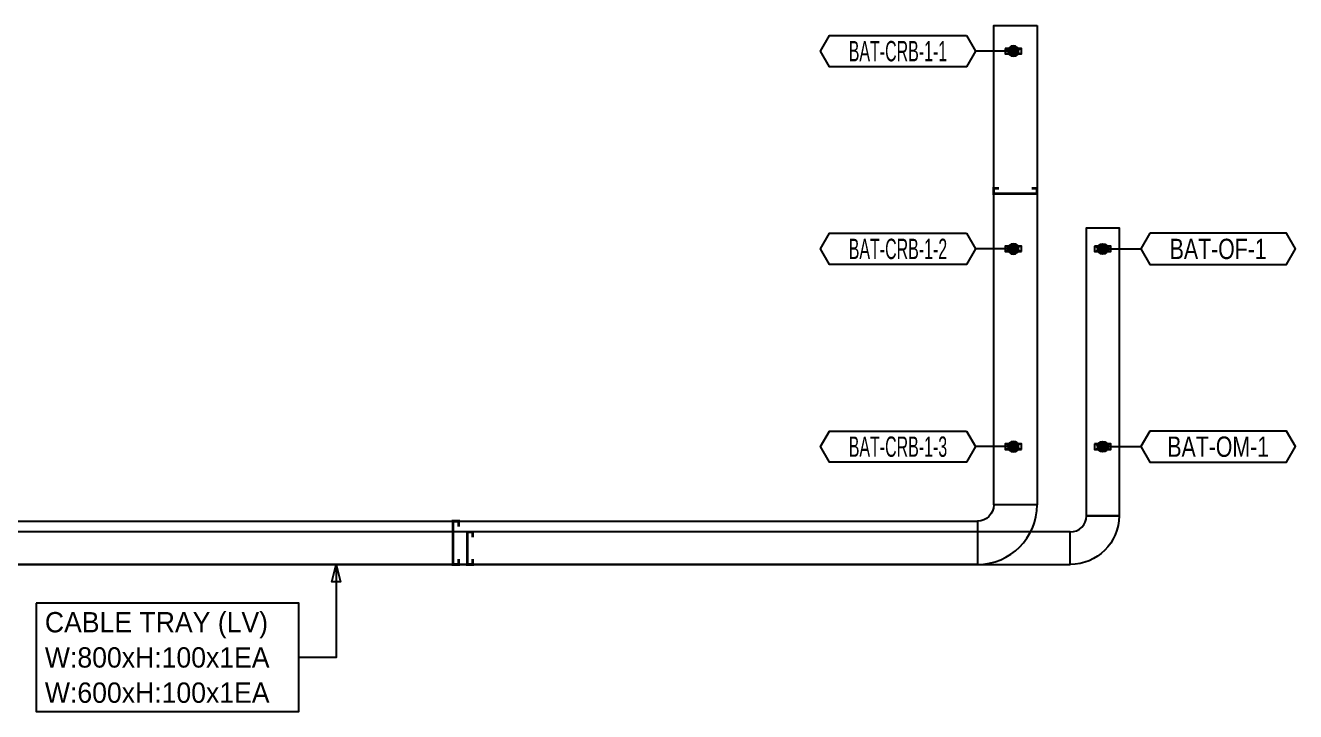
# Model space of a CAD drawing. Header units: millimetres. Extents: x 28900 to 374393, y -351975 to 838289.
# Drawn here: x 139755 to 163185, y -246210 to -233545 of the extents above; entities that cross this region are included whole.
import ezdxf
from ezdxf.enums import TextEntityAlignment as Align

# ---------------------------------------------------------------- set-up
doc = ezdxf.new("R2010")
doc.units = ezdxf.units.MM
doc.header["$LTSCALE"] = 150
for name, color, linetype in [('-----26 Electrical Cable Tray_HV_N', 30, 'Continuous'), ('-----26 Electrical Cable Tray_LV_UPSBAT', 11, 'Continuous'), ('-----99 Cable Schedule', 2, 'Continuous')]:
    doc.layers.add(name, color=color, linetype=linetype)
doc.styles.add('ELEC', font='Dotum.ttf')

# ---------------------------------------------------------------- blocks, each defined once
blk = doc.blocks.new('A$C9a0ab699')
h = blk.add_hatch(color=0)
edge = h.paths.add_edge_path()
edge.add_arc((64.00719340983778, 64.00719340983778), 64.0071934098378, 720.0000000000341, 1080.000000000034, ccw=False)
at = {"color": 0}
blk.add_circle((64.00719340983778, 64.00719340983778), 64.0071934098378, dxfattribs=at)

msp = doc.modelspace()

# ---------------------------------------------------------------- linework, layer by layer
at = {"layer": '-----26 Electrical Cable Tray_HV_N', "color": 1}
msp.add_lwpolyline([(145485.27742125, -243494.9836947937), (145565.27742125, -243814.9836947937), (145405.27742125, -243814.9836947937), (145485.27742125, -243494.9836947937), (145485.2769489053, -245209.9900298438), (144800.2960327584, -245209.9900298438)], dxfattribs=at)
msp.add_lwpolyline([(139954.2766306191, -244209.9900298438), (139954.2766306191, -246209.9900298438), (144800.2960327584, -246209.9900298438), (144800.2960327584, -244209.9900298438)], close=True, dxfattribs=at)
at = {"layer": '-----26 Electrical Cable Tray_LV_UPSBAT'}
for p, q in [((157828.5711642797, -234069.9862646324), (158128.5711642797, -233969.9862646324)), ((157828.5711642797, -233969.9862646324), (158128.5711642797, -234069.9862646324)), ((158128.5711642797, -237619.9862646324), (157828.5711642797, -237719.9862646324)), ((158128.5711642797, -237719.9862646324), (157828.5711642797, -237619.9862646324)), ((159478.5711642797, -237719.9862646324), (159778.5711642797, -237619.9862646324)), ((159478.5711642797, -237619.9862646324), (159778.5711642797, -237719.9862646324)), ((158128.5711642797, -241269.9862646324), (157828.5711642797, -241369.9862646324)), ((158128.5711642797, -241369.9862646324), (157828.5711642797, -241269.9862646324)), ((159478.5711642797, -241369.9862646324), (159778.5711642797, -241269.9862646324)), ((159478.5711642797, -241269.9862646324), (159778.5711642797, -241369.9862646324))]:
    msp.add_line(p, q, dxfattribs=at)
for points in [[(158416.9828882712, -233544.9869070953), (158416.9828882712, -242394.9836947937), (157616.9828882712, -242394.9836947937), (157616.9828882712, -233544.9869070953)], [(159328.5711642778, -242594.9836947937), (159328.5711642777, -237282.9753661459), (159928.5711642777, -237282.9753661459), (159928.5711642778, -242594.9836947937)], [(157316.9828882712, -243494.9836947937), (133653.5719542288, -243494.9836947937), (133653.5719542288, -242694.9836947937), (157316.9828882712, -242694.9836947937)], [(159028.5711642778, -242894.9836947937), (133453.5719542289, -242894.9836947937), (133453.5719542289, -243494.9836947937), (159028.5711642778, -243494.9836947937)]]:
    msp.add_lwpolyline(points, close=True, dxfattribs=at)
for points, elevation in [([(157828.5711642797, -233969.9862646324), (157828.5711642797, -234069.9862646324), (158128.5711642797, -234069.9862646324), (158128.5711642797, -233969.9862646324)], 3.288383379249466e-10), ([(158128.5711642797, -237719.9862646324), (158128.5711642797, -237619.9862646324), (157828.5711642797, -237619.9862646324), (157828.5711642797, -237719.9862646324)], 3.288383379249466e-10), ([(159478.5711642797, -237619.9862646324), (159478.5711642797, -237719.9862646324), (159778.5711642797, -237719.9862646324), (159778.5711642797, -237619.9862646324)], 4.22469714153105e-10), ([(158128.5711642797, -241369.9862646324), (158128.5711642797, -241269.9862646324), (157828.5711642797, -241269.9862646324), (157828.5711642797, -241369.9862646324)], 3.288383379249466e-10), ([(159478.5711642797, -241269.9862646324), (159478.5711642797, -241369.9862646324), (159778.5711642797, -241369.9862646324), (159778.5711642797, -241269.9862646324)], 4.22469714153105e-10)]:
    msp.add_lwpolyline(points, close=True, dxfattribs=dict(at, elevation=elevation))
at = {"layer": '-----26 Electrical Cable Tray_LV_UPSBAT', "ltscale": 7.5, "const_width": 50, "elevation": 4.522139667194092e-09}
for points in [[(158316.9828882712, -236550.4188641501), (158416.9828882712, -236550.4188641501), (158416.9828882712, -236650.4188641501), (157616.9828882712, -236650.4188641501), (157616.9828882712, -236550.4188641501), (157716.9828882712, -236550.4188641501)], [(147745.0330041116, -243394.9836947937), (147745.0330041116, -243494.9836947937), (147645.0330041116, -243494.9836947937), (147645.0330041116, -242694.9836947936), (147745.0330041116, -242694.9836947936), (147745.0330041116, -242794.9836947936)], [(148004.8544696811, -243394.9836947936), (148004.8544696811, -243494.9836947936), (147904.8544696811, -243494.9836947936), (147904.8544696811, -242894.9836947936), (148004.8544696811, -242894.9836947936), (148004.8544696811, -242994.9836947936)]]:
    msp.add_lwpolyline(points, dxfattribs=at)
at = {"layer": '-----26 Electrical Cable Tray_LV_UPSBAT'}
for points in [[(158416.9828882712, -242394.9836947937), (157616.9828882712, -242394.9836947937, -0.4142135623730951), (157316.9828882712, -242694.9836947937), (157316.9828882712, -243494.9836947937, 0.4142135623730951)], [(159028.5711642778, -242894.9836947937), (159028.5711642778, -242894.9836947937, 0.414213562373095), (159328.5711642778, -242594.9836947937), (159328.5711642778, -242594.9836947937), (159928.5711642778, -242594.9836947936, -0.414213562373095), (159028.5711642778, -243494.9836947937)], [(159028.5711642778, -242894.9836947937), (159028.5711642778, -242894.9836947937, 0.414213562373095), (159328.5711642778, -242594.9836947937), (159328.5711642778, -242594.9836947937), (159928.5711642778, -242594.9836947936, -0.414213562373095), (159028.5711642778, -243494.9836947937)]]:
    msp.add_lwpolyline(points, format="xyb", close=True, dxfattribs=at)
at = {"layer": '-----99 Cable Schedule', "color": 1}
for points, elevation in [([(157111.4903726745, -233731.2362646307), (157278.2002628864, -234019.9862646324), (157111.4903726719, -234308.7362646359), (154588.9211398966, -234308.7362646359), (154422.2112496732, -234019.9862646324), (154588.9211398991, -233731.2362646307)], 3.288383379249466e-10), ([(157111.4903726745, -237381.2362646307), (157278.2002628864, -237669.9862646324), (157111.4903726719, -237958.7362646359), (154588.9211398966, -237958.7362646359), (154422.2112496732, -237669.9862646324), (154588.9211398991, -237381.2362646307)], 3.288383379249466e-10), ([(160495.6519558849, -237381.2362646307), (160328.9420656729, -237669.9862646324), (160495.6519558875, -237958.7362646359), (163018.2211886627, -237958.7362646359), (163184.9310788861, -237669.9862646324), (163018.2211886602, -237381.2362646307)], 4.22469714153105e-10), ([(157111.4903726745, -241031.2362646307), (157278.2002628864, -241319.9862646324), (157111.4903726719, -241608.7362646359), (154588.9211398966, -241608.7362646359), (154422.2112496732, -241319.9862646324), (154588.9211398991, -241031.2362646307)], 3.288383379249466e-10), ([(160495.6519558849, -241031.2362646307), (160328.9420656729, -241319.9862646324), (160495.6519558875, -241608.7362646359), (163018.2211886627, -241608.7362646359), (163184.9310788861, -241319.9862646324), (163018.2211886602, -241031.2362646307)], 4.22469714153105e-10)]:
    msp.add_lwpolyline(points, close=True, dxfattribs=dict(at, elevation=elevation))
for points, elevation in [([(157978.5711642797, -234019.9862646324), (157278.2002628864, -234019.9862646324)], 3.288383379249466e-10), ([(157978.5711642797, -237669.9862646324), (157278.2002628864, -237669.9862646324)], 3.288383379249466e-10), ([(159628.5711642797, -237669.9862646324), (160328.9420656729, -237669.9862646324)], 4.22469714153105e-10), ([(157978.5711642797, -241319.9862646324), (157278.2002628864, -241319.9862646324)], 3.288383379249466e-10), ([(159628.5711642797, -241319.9862646324), (160328.9420656729, -241319.9862646324)], 4.22469714153105e-10)]:
    msp.add_lwpolyline(points, dxfattribs=dict(at, elevation=elevation))

# ---------------------------------------------------------------- block references
at = {"layer": '-----99 Cable Schedule', "color": 1, "yscale": 1.5, "zscale": 1.5}
for p, xscale, rotation in [((157882.5603741649, -234115.9970547472), -1.5, 270), ((157882.5603741649, -237765.9970547472), -1.5, 270), ((159724.5819543945, -237765.9970547472), 1.5, 90.00000000000001), ((157882.5603741649, -241415.9970547472), -1.5, 270), ((159724.5819543945, -241415.9970547472), 1.5, 90.00000000000001)]:
    msp.add_blockref('A$C9a0ab699', p, dxfattribs=dict(at, xscale=xscale, rotation=rotation))

# ---------------------------------------------------------------- texts
at = {"layer": '-----26 Electrical Cable Tray_LV_UPSBAT', "style": 'ELEC'}
for s, p in [('CABLE TRAY (LV)', (140114.2766306191, -244559.9900298438)), ('W:800xH:100x1EA', (140114.2766306191, -245209.9900298438)), ('W:600xH:100x1EA', (140114.2766306191, -245859.9900298438))]:
    msp.add_text(s, height=375, dxfattribs=at).set_placement(p, align=Align.MIDDLE_LEFT)
at = {"layer": '-----99 Cable Schedule', "style": 'ELEC'}
for s, width, p in [('BAT-CRB-1-1', 0.6, (155850.2057562855, -234019.9862646333)), ('BAT-CRB-1-2', 0.6, (155850.2057562855, -237669.9862646333)), ('BAT-OF-1', 0.8, (161756.9365722738, -237669.9862646333)), ('BAT-CRB-1-3', 0.6, (155850.2057562855, -241319.9862646333)), ('BAT-OM-1', 0.8, (161756.9365722738, -241319.9862646333))]:
    msp.add_text(s, height=375, dxfattribs=dict(at, width=width)).set_placement(p, align=Align.MIDDLE)

doc.saveas('drawing.dxf')
